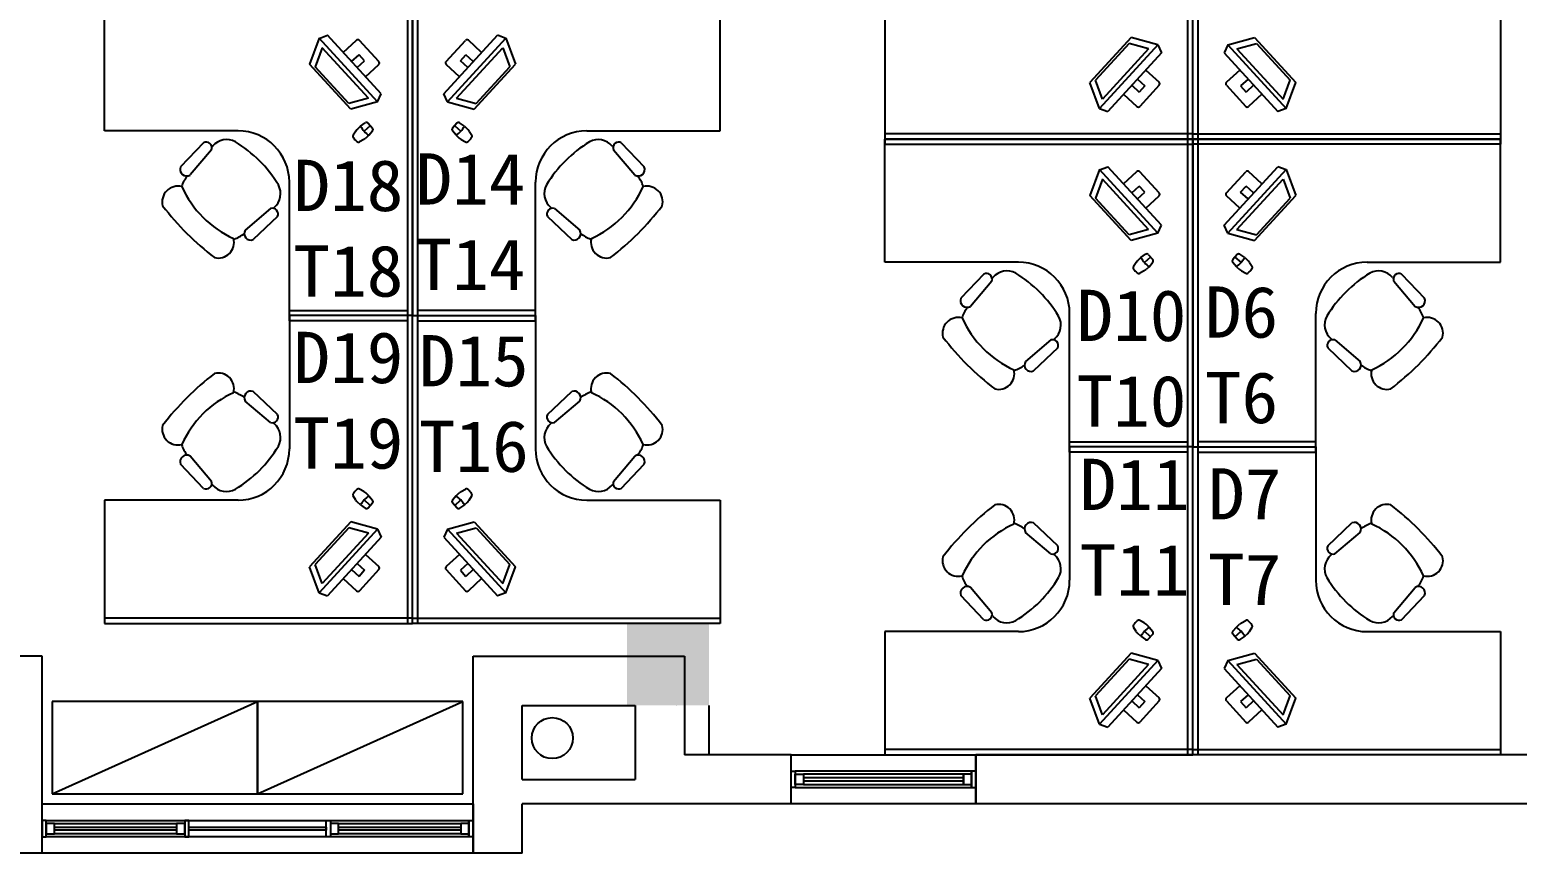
# Model space of a CAD drawing. Header units: millimetres. Extents: x 526420 to 928802, y 401925 to 509768.
# Drawn here: x 639237 to 646486, y 419097 to 423110 of the extents above; entities that cross this region are included whole.
import ezdxf

# ---------------------------------------------------------------- set-up
doc = ezdxf.new("R2010")
doc.units = ezdxf.units.MM
doc.header["$LTSCALE"] = 3000
doc.header["$MEASUREMENT"] = 0
doc.layers.get('0').update_dxf_attribs({"linetype": 'CONTINUOUS'})
for name, color, linetype in [('D-WALL', 7, 'CONTINUOUS'), ('D-WINDOW', 7, 'CONTINUOUS'), ('P-FURNI-I', 7, 'CONTINUOUS'), ('窗台线', 7, 'CONTINUOUS')]:
    doc.layers.add(name, color=color, linetype=linetype)
doc.styles.get("Standard").update_dxf_attribs({"font": 'romans.shx', "width": 0.65, "bigfont": 'hzfs1.shx'})

msp = doc.modelspace()

# ---------------------------------------------------------------- linework, layer by layer
at = {"color": 0, "ltscale": 0.7}
msp.add_circle((641783.4, 419658.1), 100, dxfattribs=at)
msp.add_circle((641783.4, 419658.1), 100, dxfattribs=at)
at = {"layer": 'D-WALL', "color": 0}
for p, q in [((639296.9, 420057.2), (639176.9, 420057.2)), ((639296.9, 419097.2), (639296.9, 420057.2)), ((641396.9, 419097.2), (641396.9, 420057.2)), ((641396.9, 420057.2), (642426.9, 420057.2)), ((642426.9, 420057.2), (642426.9, 419577.2)), ((641636.9, 419457.2), (641636.9, 419817.2)), ((641636.9, 419817.2), (642186.9, 419817.2)), ((642186.9, 419817.2), (642186.9, 419457.2)), ((642386.9, 419817.7), (642387.4, 419817.2)), ((642546.9, 419817.2), (642546.9, 419577.2)), ((642946.9, 419577.2), (642426.9, 419577.2)), ((642946.9, 419337.2), (642946.9, 419577.2)), ((646566.9, 419577.2), (643846.9, 419577.2)), ((643846.9, 419337.2), (643846.9, 419577.2)), ((641636.9, 419457.2), (642186.9, 419457.2)), ((641636.9, 419097.2), (641636.9, 419337.2)), ((642946.9, 419337.2), (641636.9, 419337.2)), ((646806.9, 419337.2), (643846.9, 419337.2)), ((639296.9, 419097.2), (638746.9, 419097.2)), ((641636.9, 419097.2), (641396.9, 419097.2))]:
    msp.add_line(p, q, dxfattribs=at)
msp.add_circle((641783.4, 419658.1), 100, dxfattribs=at)
msp.add_solid([(642146.9, 420217.2), (642546.9, 420217.2), (642146.9, 419817.2), (642546.9, 419817.2)], dxfattribs=at)
at = {"layer": 'D-WINDOW', "color": 0, "ltscale": 0.7}
for p, q in [((642946.9, 419497.2), (642966.9, 419497.2)), ((642946.9, 419417.2), (642946.9, 419497.2)), ((643826.9, 419497.2), (642966.9, 419497.2)), ((642966.9, 419497.2), (642966.9, 419417.2)), ((642966.9, 419497.2), (642966.9, 419417.2)), ((643826.9, 419417.2), (643826.9, 419497.2)), ((643846.9, 419497.2), (643826.9, 419497.2)), ((643826.9, 419497.2), (643826.9, 419417.2)), ((643846.9, 419417.2), (643846.9, 419497.2)), ((642966.9, 419417.2), (642946.9, 419417.2)), ((642966.9, 419482.2), (643006.9, 419482.2)), ((642966.9, 419432.2), (642966.9, 419482.2)), ((643006.9, 419432.2), (642966.9, 419432.2)), ((642966.9, 419417.2), (643826.9, 419417.2)), ((643786.9, 419482.2), (643006.9, 419482.2)), ((643006.9, 419482.2), (643006.9, 419432.2)), ((643006.9, 419482.2), (643006.9, 419432.2)), ((643786.9, 419464.7), (643006.9, 419464.7)), ((643006.9, 419464.7), (643006.9, 419449.7)), ((643006.9, 419449.7), (643786.9, 419449.7)), ((643006.9, 419432.2), (643786.9, 419432.2)), ((643786.9, 419432.2), (643786.9, 419482.2)), ((643826.9, 419482.2), (643786.9, 419482.2)), ((643786.9, 419482.2), (643786.9, 419432.2)), ((643786.9, 419449.7), (643786.9, 419464.7)), ((643786.9, 419432.2), (643826.9, 419432.2)), ((643826.9, 419432.2), (643826.9, 419482.2)), ((643826.9, 419417.2), (643846.9, 419417.2)), ((643846.9, 419337.2), (642946.9, 419337.2)), ((639316.9, 419257.2), (639296.9, 419257.2)), ((639296.9, 419257.2), (639296.9, 419177.2)), ((639316.9, 419257.2), (641376.9, 419257.2)), ((639316.9, 419177.2), (639316.9, 419257.2)), ((639316.9, 419177.2), (639316.9, 419257.2)), ((639356.9, 419242.2), (639316.9, 419242.2)), ((639316.9, 419242.2), (639316.9, 419192.2)), ((639356.9, 419242.2), (639951.9, 419242.2)), ((639356.9, 419192.2), (639356.9, 419242.2)), ((639356.9, 419192.2), (639356.9, 419242.2)), ((639356.9, 419224.7), (639951.9, 419224.7)), ((639356.9, 419209.7), (639356.9, 419224.7)), ((639951.9, 419209.7), (639356.9, 419209.7)), ((639991.9, 419242.2), (639951.9, 419242.2)), ((639951.9, 419242.2), (639951.9, 419192.2)), ((639951.9, 419242.2), (639951.9, 419192.2)), ((639951.9, 419224.7), (639951.9, 419209.7)), ((640011.9, 419257.2), (639991.9, 419257.2)), ((639991.9, 419257.2), (639991.9, 419177.2)), ((639991.9, 419192.2), (639991.9, 419242.2)), ((640011.9, 419177.2), (640011.9, 419257.2)), ((640011.9, 419224.7), (640681.9, 419224.7)), ((640011.9, 419209.7), (640011.9, 419224.7)), ((640681.9, 419209.7), (640011.9, 419209.7)), ((640681.9, 419177.2), (640681.9, 419257.2)), ((640681.9, 419257.2), (640701.9, 419257.2)), ((640681.9, 419224.7), (640681.9, 419209.7)), ((640701.9, 419257.2), (640701.9, 419177.2)), ((640741.9, 419242.2), (640701.9, 419242.2)), ((640701.9, 419242.2), (640701.9, 419192.2)), ((640741.9, 419242.2), (641336.9, 419242.2)), ((640741.9, 419192.2), (640741.9, 419242.2)), ((640741.9, 419192.2), (640741.9, 419242.2)), ((640741.9, 419224.7), (641336.9, 419224.7)), ((640741.9, 419209.7), (640741.9, 419224.7)), ((641336.9, 419209.7), (640741.9, 419209.7)), ((641376.9, 419242.2), (641336.9, 419242.2)), ((641336.9, 419242.2), (641336.9, 419192.2)), ((641336.9, 419242.2), (641336.9, 419192.2)), ((641336.9, 419224.7), (641336.9, 419209.7)), ((641376.9, 419257.2), (641376.9, 419177.2)), ((641376.9, 419177.2), (641376.9, 419257.2)), ((641376.9, 419257.2), (641396.9, 419257.2)), ((641376.9, 419192.2), (641376.9, 419242.2)), ((641396.9, 419257.2), (641396.9, 419177.2)), ((639296.9, 419177.2), (639316.9, 419177.2)), ((639316.9, 419192.2), (639356.9, 419192.2)), ((641376.9, 419177.2), (639316.9, 419177.2)), ((639951.9, 419192.2), (639356.9, 419192.2)), ((639951.9, 419192.2), (639991.9, 419192.2)), ((639991.9, 419177.2), (640011.9, 419177.2)), ((640701.9, 419177.2), (640681.9, 419177.2)), ((640701.9, 419192.2), (640741.9, 419192.2)), ((641336.9, 419192.2), (640741.9, 419192.2)), ((641336.9, 419192.2), (641376.9, 419192.2)), ((641396.9, 419177.2), (641376.9, 419177.2)), ((641396.9, 419097.2), (639296.9, 419097.2))]:
    msp.add_line(p, q, dxfattribs=at)
at = {"layer": 'P-FURNI-I', "color": 0}
for p, q in [((644879.4, 425577.2), (644879.4, 422577.2)), ((644904.4, 422577.2), (644904.4, 425577.2)), ((644904.4, 422577.2), (644904.4, 425577.2)), ((644929.4, 425577.2), (644929.4, 422577.2)), ((644904.4, 422577.2), (644904.4, 424077.2)), ((644904.4, 422577.2), (644904.4, 424077.2)), ((639601.9, 422617.2), (639601.9, 423217.2)), ((641076.9, 423217.2), (641076.9, 420217.2)), ((641101.9, 420217.2), (641101.9, 423217.2)), ((641101.9, 423217.2), (641101.9, 421717.2)), ((641101.9, 420217.2), (641101.9, 423217.2)), ((641101.9, 423217.2), (641101.9, 421717.2)), ((641126.9, 423217.2), (641126.9, 420217.2)), ((642601.9, 422617.2), (642601.9, 423217.2)), ((643404.4, 423177.2), (643404.4, 422577.2)), ((646404.4, 423177.2), (646404.4, 422577.2)), ((640647.2, 423068.2), (640600.2, 422941.8)), ((640931.3, 422758.3), (640647.1, 423068.1)), ((640647.4, 423067.8), (640688, 423082.7)), ((640949.7, 422797.5), (640688, 423082.7)), ((641254.1, 422797.5), (641515.7, 423082.7)), ((641272.4, 422758.3), (641556.6, 423068.1)), ((641556.3, 423067.8), (641515.7, 423082.7)), ((641556.6, 423068.2), (641603.6, 422941.8)), ((644603.9, 423071.9), (644402.7, 422852.6)), ((644594.1, 423043.5), (644430.2, 422864.8)), ((644689.4, 423017.2), (644594.1, 423043.5)), ((644733.8, 423036), (644603.9, 423071.9)), ((645074.9, 423036), (645204.8, 423071.9)), ((645119.3, 423017.2), (645214.6, 423043.5)), ((645204.8, 423071.9), (645406.1, 422852.6)), ((645214.6, 423043.5), (645378.6, 422864.8)), ((640662.1, 423022.2), (640627.7, 422929.6)), ((640886.9, 422777.2), (640662.1, 423022.2)), ((641316.8, 422777.2), (641541.7, 423022.2)), ((641541.7, 423022.2), (641576.1, 422929.6)), ((644733.8, 423036), (644449.6, 422726.3)), ((644689.4, 423017.2), (644464.6, 422772.1)), ((644752.2, 422996.8), (644490.5, 422711.7)), ((644733.8, 423036), (644752.2, 422996.8)), ((645074.9, 423036), (645056.6, 422996.8)), ((645056.6, 422996.8), (645318.2, 422711.7)), ((645074.9, 423036), (645359.1, 422726.3)), ((645119.3, 423017.2), (645344.2, 422772.1)), ((640801.4, 422722.4), (640600.2, 422941.8)), ((640791.6, 422750.9), (640627.7, 422929.6)), ((641402.3, 422722.4), (641603.6, 422941.8)), ((641412.1, 422750.9), (641576.1, 422929.6)), ((644449.7, 422726.2), (644402.7, 422852.6)), ((644464.6, 422772.1), (644430.2, 422864.8)), ((645344.2, 422772.1), (645378.6, 422864.8)), ((645359.1, 422726.2), (645406.1, 422852.6)), ((640886.9, 422777.2), (640791.6, 422750.9)), ((640931.3, 422758.3), (640801.4, 422722.4)), ((640931.3, 422758.3), (640949.7, 422797.5)), ((641272.4, 422758.3), (641254.1, 422797.5)), ((641272.4, 422758.3), (641402.3, 422722.4)), ((641316.8, 422777.2), (641412.1, 422750.9)), ((644449.9, 422726.5), (644490.5, 422711.7)), ((645358.8, 422726.5), (645318.2, 422711.7)), ((640251.9, 422617.2), (639601.9, 422617.2)), ((641951.9, 422617.2), (642601.9, 422617.2)), ((643404.4, 422602.2), (643404.4, 422577.2)), ((644904.4, 422602.2), (643404.4, 422602.2)), ((644904.4, 422577.2), (644904.4, 422602.2)), ((644904.4, 422577.2), (644904.4, 422602.2)), ((644904.4, 422602.2), (646404.4, 422602.2)), ((646404.4, 422602.2), (646404.4, 422577.2)), ((640084.2, 422559.4), (639972.2, 422441.2)), ((640128.3, 422543), (640124.1, 422538.2)), ((642075.5, 422543), (642079.6, 422538.2)), ((642119.6, 422559.4), (642231.5, 422441.2)), ((643404.4, 422577.2), (644904.4, 422577.2)), ((643404.4, 422577.2), (644904.4, 422577.2)), ((643404.4, 422577.2), (643404.4, 422552.2)), ((644904.4, 422577.2), (643404.4, 422577.2)), ((643404.4, 421977.2), (643404.4, 422577.2)), ((643404.4, 422577.2), (644904.4, 422577.2)), ((643404.4, 422552.2), (644904.4, 422552.2)), ((644879.4, 422577.2), (644904.4, 422577.2)), ((644904.4, 422577.2), (644879.4, 422577.2)), ((644879.4, 422577.2), (644879.4, 419577.2)), ((644904.4, 422577.2), (644904.4, 422577.2)), ((644904.4, 422552.2), (644904.4, 422577.2)), ((644904.4, 419577.2), (644904.4, 422577.2)), ((644904.4, 422577.2), (644904.4, 421077.2)), ((644904.4, 422577.2), (644904.4, 422577.2)), ((646404.4, 422577.2), (644904.4, 422577.2)), ((644929.4, 422577.2), (644904.4, 422577.2)), ((646404.4, 422577.2), (644904.4, 422577.2)), ((644904.4, 422577.2), (644904.4, 422577.2)), ((644904.4, 422552.2), (644904.4, 422577.2)), ((644904.4, 422577.2), (646404.4, 422577.2)), ((644904.4, 419577.2), (644904.4, 422577.2)), ((644904.4, 422577.2), (644929.4, 422577.2)), ((644904.4, 422577.2), (644904.4, 421077.2)), ((646404.4, 422577.2), (644904.4, 422577.2)), ((644904.4, 422577.2), (644904.4, 422577.2)), ((646404.4, 422552.2), (644904.4, 422552.2)), ((644929.4, 422577.2), (644929.4, 419577.2)), ((646404.4, 422577.2), (646404.4, 422552.2)), ((646404.4, 421977.2), (646404.4, 422577.2)), ((640122.9, 422525.3), (640018.3, 422402.1)), ((642080.9, 422525.3), (642185.5, 422402.1)), ((644449.7, 422428.2), (644402.7, 422301.8)), ((644733.8, 422118.3), (644449.6, 422428.1)), ((644449.9, 422427.8), (644490.5, 422442.7)), ((644752.2, 422157.5), (644490.5, 422442.7)), ((645056.6, 422157.5), (645318.2, 422442.7)), ((645074.9, 422118.3), (645359.1, 422428.1)), ((645358.8, 422427.8), (645318.2, 422442.7)), ((645359.1, 422428.2), (645406.1, 422301.8)), ((640501.9, 421717.2), (640501.9, 422367.2)), ((641701.9, 421717.2), (641701.9, 422367.2)), ((644464.6, 422382.2), (644430.2, 422289.6)), ((644689.4, 422137.2), (644464.6, 422382.2)), ((645119.3, 422137.2), (645344.2, 422382.2)), ((645344.2, 422382.2), (645378.6, 422289.6)), ((640427.7, 422243.6), (640422.9, 422239.4)), ((640427.7, 422243.6), (640423, 422239.4)), ((641776, 422243.6), (641780.8, 422239.4)), ((641776, 422243.6), (641780.9, 422239.4)), ((644603.9, 422082.4), (644402.7, 422301.8)), ((644594.1, 422110.9), (644430.2, 422289.6)), ((645204.8, 422082.4), (645406.1, 422301.8)), ((645214.6, 422110.9), (645378.6, 422289.6)), ((640410, 422238.2), (640286.8, 422133.6)), ((640444.1, 422199.5), (640325.9, 422087.6)), ((641759.7, 422199.5), (641877.8, 422087.6)), ((641793.7, 422238.2), (641916.9, 422133.6)), ((644689.4, 422137.2), (644594.1, 422110.9)), ((644733.8, 422118.3), (644603.9, 422082.4)), ((644733.8, 422118.3), (644752.2, 422157.5)), ((645074.9, 422118.3), (645056.6, 422157.5)), ((645074.9, 422118.3), (645204.8, 422082.4)), ((645119.3, 422137.2), (645214.6, 422110.9)), ((644054.4, 421977.2), (643404.4, 421977.2)), ((645754.4, 421977.2), (646404.4, 421977.2)), ((643886.7, 421919.4), (643774.7, 421801.2)), ((643925.4, 421885.3), (643820.8, 421762.1)), ((643930.8, 421903), (643926.6, 421898.2)), ((645878, 421903), (645882.1, 421898.2)), ((645883.4, 421885.3), (645988, 421762.1)), ((645922.1, 421919.4), (646034, 421801.2)), ((640501.9, 421692.2), (640501.9, 421742.2)), ((640501.9, 421742.2), (641076.9, 421742.2)), ((641076.9, 421742.2), (641076.9, 421692.2)), ((641701.9, 421742.2), (641126.9, 421742.2)), ((641126.9, 421742.2), (641126.9, 421692.2)), ((641701.9, 421692.2), (641701.9, 421742.2)), ((641101.9, 421717.2), (640501.9, 421717.2)), ((641101.9, 421717.2), (640501.9, 421717.2)), ((640501.9, 421717.2), (640501.9, 421067.2)), ((641076.9, 421692.2), (640501.9, 421692.2)), ((641101.9, 420217.2), (641101.9, 421717.2)), ((641101.9, 421717.2), (641701.9, 421717.2)), ((641101.9, 420217.2), (641101.9, 421717.2)), ((641101.9, 421717.2), (641701.9, 421717.2)), ((641126.9, 421692.2), (641701.9, 421692.2)), ((641701.9, 421717.2), (641701.9, 421067.2)), ((644304.4, 421077.2), (644304.4, 421727.2)), ((645504.4, 421077.2), (645504.4, 421727.2)), ((644212.5, 421598.2), (644089.3, 421493.6)), ((644230.2, 421603.6), (644225.4, 421599.4)), ((644230.2, 421603.6), (644225.5, 421599.4)), ((645578.5, 421603.6), (645583.3, 421599.4)), ((645578.5, 421603.6), (645583.4, 421599.4)), ((645596.2, 421598.2), (645719.4, 421493.6)), ((644246.6, 421559.5), (644128.4, 421447.6)), ((645562.2, 421559.5), (645680.3, 421447.6)), ((640410, 421196.2), (640286.8, 421300.8)), ((640444.1, 421234.9), (640325.9, 421346.8)), ((641759.7, 421234.9), (641877.8, 421346.8)), ((641793.7, 421196.2), (641916.9, 421300.8)), ((640427.7, 421190.8), (640422.9, 421194.9)), ((640427.7, 421190.8), (640423, 421195)), ((641776, 421190.8), (641780.8, 421195)), ((641776, 421190.8), (641780.9, 421194.9)), ((644304.4, 421052.2), (644304.4, 421102.2)), ((644304.4, 421102.2), (644879.4, 421102.2)), ((644879.4, 421102.2), (644879.4, 421052.2)), ((645504.4, 421102.2), (644929.4, 421102.2)), ((644929.4, 421102.2), (644929.4, 421052.2)), ((645504.4, 421052.2), (645504.4, 421102.2)), ((640122.9, 420909), (640018.3, 421032.2)), ((642080.9, 420909), (642185.5, 421032.2)), ((644904.4, 421077.2), (644304.4, 421077.2)), ((644904.4, 421077.2), (644304.4, 421077.2)), ((644304.4, 421077.2), (644304.4, 420427.2)), ((644879.4, 421052.2), (644304.4, 421052.2)), ((644904.4, 419577.2), (644904.4, 421077.2)), ((644904.4, 421077.2), (645504.4, 421077.2)), ((644904.4, 419577.2), (644904.4, 421077.2)), ((644904.4, 421077.2), (645504.4, 421077.2)), ((644929.4, 421052.2), (645504.4, 421052.2)), ((645504.4, 421077.2), (645504.4, 420427.2)), ((640084.2, 420875), (639972.2, 420993.1)), ((642119.6, 420875), (642231.5, 420993.1)), ((640128.3, 420891.3), (640124.1, 420896.2)), ((642075.5, 420891.3), (642079.6, 420896.2)), ((640251.9, 420817.2), (639601.9, 420817.2)), ((639601.9, 420817.2), (639601.9, 420217.2)), ((641951.9, 420817.2), (642601.9, 420817.2)), ((642601.9, 420817.2), (642601.9, 420217.2)), ((640801.4, 420711.9), (640600.2, 420492.6)), ((640791.6, 420683.5), (640627.7, 420504.8)), ((640931.3, 420676), (640647.1, 420366.3)), ((640886.9, 420657.2), (640662.1, 420412.1)), ((640886.9, 420657.2), (640791.6, 420683.5)), ((640931.3, 420676), (640801.4, 420711.9)), ((640931.3, 420676), (640949.7, 420636.8)), ((641272.4, 420676), (641254.1, 420636.8)), ((641272.4, 420676), (641402.3, 420711.9)), ((641272.4, 420676), (641556.6, 420366.3)), ((641316.8, 420657.2), (641412.1, 420683.5)), ((641316.8, 420657.2), (641541.7, 420412.1)), ((641402.3, 420711.9), (641603.6, 420492.6)), ((641412.1, 420683.5), (641576.1, 420504.8)), ((644212.5, 420556.2), (644089.3, 420660.8)), ((644246.6, 420594.9), (644128.4, 420706.8)), ((645562.2, 420594.9), (645680.3, 420706.8)), ((645596.2, 420556.2), (645719.4, 420660.8)), ((640949.7, 420636.8), (640688, 420351.7)), ((641254.1, 420636.8), (641515.7, 420351.7)), ((640662.1, 420412.1), (640627.7, 420504.8)), ((641541.7, 420412.1), (641576.1, 420504.8)), ((644230.2, 420550.8), (644225.4, 420554.9)), ((644230.2, 420550.8), (644225.5, 420555)), ((645578.5, 420550.8), (645583.3, 420555)), ((645578.5, 420550.8), (645583.4, 420554.9)), ((640647.2, 420366.2), (640600.2, 420492.6)), ((641556.6, 420366.2), (641603.6, 420492.6)), ((640647.4, 420366.5), (640688, 420351.7)), ((641556.3, 420366.5), (641515.7, 420351.7)), ((643925.4, 420269), (643820.8, 420392.2)), ((645883.4, 420269), (645988, 420392.2)), ((643886.7, 420235), (643774.7, 420353.1)), ((645922.1, 420235), (646034, 420353.1)), ((639601.9, 420242.2), (639601.9, 420217.2)), ((641101.9, 420242.2), (639601.9, 420242.2)), ((639601.9, 420217.2), (641101.9, 420217.2)), ((639601.9, 420217.2), (641101.9, 420217.2)), ((641076.9, 420217.2), (641101.9, 420217.2)), ((641101.9, 420217.2), (641101.9, 420242.2)), ((641101.9, 420217.2), (641101.9, 420242.2)), ((641101.9, 420242.2), (642601.9, 420242.2)), ((641101.9, 420217.2), (641101.9, 420217.2)), ((642601.9, 420217.2), (641101.9, 420217.2)), ((641126.9, 420217.2), (641101.9, 420217.2)), ((642601.9, 420217.2), (641101.9, 420217.2)), ((641101.9, 420217.2), (641101.9, 420217.2)), ((642601.9, 420242.2), (642601.9, 420217.2)), ((643930.8, 420251.3), (643926.6, 420256.2)), ((645878, 420251.3), (645882.1, 420256.2)), ((644054.4, 420177.2), (643404.4, 420177.2)), ((643404.4, 420177.2), (643404.4, 419577.2)), ((645754.4, 420177.2), (646404.4, 420177.2)), ((646404.4, 420177.2), (646404.4, 419577.2)), ((644603.9, 420071.9), (644402.7, 419852.6)), ((644733.8, 420036), (644603.9, 420071.9)), ((645074.9, 420036), (645204.8, 420071.9)), ((645204.8, 420071.9), (645406.1, 419852.6)), ((644594.1, 420043.5), (644430.2, 419864.8)), ((644733.8, 420036), (644449.6, 419726.3)), ((644689.4, 420017.2), (644464.6, 419772.1)), ((644752.2, 419996.8), (644490.5, 419711.7)), ((644689.4, 420017.2), (644594.1, 420043.5)), ((644733.8, 420036), (644752.2, 419996.8)), ((645074.9, 420036), (645056.6, 419996.8)), ((645056.6, 419996.8), (645318.2, 419711.7)), ((645074.9, 420036), (645359.1, 419726.3)), ((645119.3, 420017.2), (645214.6, 420043.5)), ((645119.3, 420017.2), (645344.2, 419772.1)), ((645214.6, 420043.5), (645378.6, 419864.8)), ((644449.7, 419726.2), (644402.7, 419852.6)), ((644464.6, 419772.1), (644430.2, 419864.8)), ((645344.2, 419772.1), (645378.6, 419864.8)), ((645359.1, 419726.2), (645406.1, 419852.6)), ((644449.9, 419726.5), (644490.5, 419711.7)), ((645358.8, 419726.5), (645318.2, 419711.7)), ((643404.4, 419602.2), (643404.4, 419577.2)), ((644904.4, 419602.2), (643404.4, 419602.2)), ((643404.4, 419577.2), (644904.4, 419577.2)), ((643404.4, 419577.2), (644904.4, 419577.2)), ((644879.4, 419577.2), (644904.4, 419577.2)), ((644904.4, 419577.2), (644904.4, 419602.2)), ((644904.4, 419577.2), (644904.4, 419602.2)), ((644904.4, 419602.2), (646404.4, 419602.2)), ((644904.4, 419577.2), (644904.4, 419577.2)), ((646404.4, 419577.2), (644904.4, 419577.2)), ((644929.4, 419577.2), (644904.4, 419577.2)), ((646404.4, 419577.2), (644904.4, 419577.2)), ((644904.4, 419577.2), (644904.4, 419577.2)), ((646404.4, 419602.2), (646404.4, 419577.2))]:
    msp.add_line(p, q, dxfattribs=at)
at = {"layer": 'P-FURNI-I', "color": 0, "linetype": 'ByBlock'}
for p, q in [((640764.8, 422999.1), (640829.5, 423058.5)), ((640938.3, 422954.7), (640843.6, 423057.9)), ((641265.5, 422954.7), (641360.1, 423057.9)), ((641439, 422999.1), (641374.2, 423058.5)), ((640805.3, 422954.9), (640841.4, 422987.9)), ((640868.4, 422958.5), (640841.4, 422987.9)), ((641335.3, 422958.5), (641362.4, 422987.9)), ((641398.4, 422954.9), (641362.4, 422987.9)), ((640832.4, 422925.4), (640868.4, 422958.5)), ((640872.9, 422881.2), (640937.7, 422940.6)), ((641330.8, 422881.2), (641266.1, 422940.6)), ((641371.4, 422925.4), (641335.3, 422958.5)), ((644675.4, 422913.2), (644740.2, 422853.8)), ((645133.3, 422913.2), (645068.6, 422853.8)), ((644607.8, 422839.5), (644643.9, 422806.4)), ((644634.9, 422869), (644670.9, 422835.9)), ((644670.9, 422835.9), (644643.9, 422806.4)), ((644740.8, 422839.7), (644646.1, 422736.5)), ((645068, 422839.7), (645162.6, 422736.5)), ((645173.9, 422869), (645137.8, 422835.9)), ((645137.8, 422835.9), (645164.9, 422806.4)), ((645200.9, 422839.5), (645164.9, 422806.4)), ((644567.3, 422795.3), (644632, 422735.9)), ((645241.5, 422795.3), (645176.7, 422735.9)), ((640825.9, 422616.4), (640812.8, 422596.3)), ((640848.9, 422639.6), (640834, 422625.9)), ((640848.9, 422639.6), (640872.2, 422655.6)), ((640896.2, 422642.2), (640866.7, 422615.2)), ((640885.3, 422654.1), (640907.1, 422630.4)), ((640889.5, 422595.4), (640907.4, 422617.3)), ((641314.3, 422595.4), (641296.3, 422617.3)), ((641318.5, 422654.1), (641296.7, 422630.4)), ((641307.6, 422642.2), (641337.1, 422615.2)), ((641354.8, 422639.6), (641331.5, 422655.6)), ((641354.8, 422639.6), (641369.8, 422625.9)), ((641377.8, 422616.4), (641390.9, 422596.3)), ((640864.4, 422574.5), (640843.2, 422563.2)), ((640889.5, 422595.4), (640874.5, 422581.7)), ((641314.3, 422595.4), (641329.2, 422581.7)), ((641339.4, 422574.5), (641360.5, 422563.2)), ((644567.3, 422359.1), (644632, 422418.5)), ((644740.8, 422314.7), (644646.1, 422417.9)), ((645068, 422314.7), (645162.6, 422417.9)), ((645241.5, 422359.1), (645176.7, 422418.5)), ((644607.8, 422314.9), (644643.9, 422347.9)), ((644634.9, 422285.4), (644670.9, 422318.5)), ((644670.9, 422318.5), (644643.9, 422347.9)), ((645137.8, 422318.5), (645164.9, 422347.9)), ((645173.9, 422285.4), (645137.8, 422318.5)), ((645200.9, 422314.9), (645164.9, 422347.9)), ((644675.4, 422241.2), (644740.2, 422300.6)), ((645133.3, 422241.2), (645068.6, 422300.6)), ((644628.4, 421976.4), (644615.3, 421956.3)), ((644651.4, 421999.6), (644636.5, 421985.9)), ((644651.4, 421999.6), (644674.7, 422015.6)), ((644698.7, 422002.2), (644669.2, 421975.2)), ((644692, 421955.4), (644677, 421941.7)), ((644687.8, 422014.1), (644709.6, 421990.4)), ((644692, 421955.4), (644709.9, 421977.3)), ((645116.8, 421955.4), (645098.8, 421977.3)), ((645121, 422014.1), (645099.2, 421990.4)), ((645110.1, 422002.2), (645139.6, 421975.2)), ((645116.8, 421955.4), (645131.7, 421941.7)), ((645157.3, 421999.6), (645134, 422015.6)), ((645157.3, 421999.6), (645172.3, 421985.9)), ((645180.3, 421976.4), (645193.4, 421956.3)), ((644666.9, 421934.5), (644645.7, 421923.2)), ((645141.9, 421934.5), (645163, 421923.2)), ((640864.4, 420859.9), (640843.2, 420871.2)), ((641339.4, 420859.9), (641360.5, 420871.2)), ((640825.9, 420818), (640812.8, 420838)), ((640848.9, 420794.7), (640834, 420808.4)), ((640848.9, 420794.7), (640872.2, 420778.7)), ((640896.2, 420792.1), (640866.7, 420819.2)), ((640889.5, 420838.9), (640874.5, 420852.7)), ((640885.3, 420780.2), (640907.1, 420804)), ((640889.5, 420838.9), (640907.4, 420817.1)), ((641314.3, 420838.9), (641296.3, 420817.1)), ((641318.5, 420780.2), (641296.7, 420804)), ((641307.6, 420792.1), (641337.1, 420819.2)), ((641314.3, 420838.9), (641329.2, 420852.7)), ((641354.8, 420794.7), (641331.5, 420778.7)), ((641354.8, 420794.7), (641369.8, 420808.4)), ((641377.8, 420818), (641390.9, 420838)), ((640832.4, 420509), (640868.4, 420475.9)), ((640872.9, 420553.2), (640937.7, 420493.8)), ((641330.8, 420553.2), (641266.1, 420493.8)), ((641371.4, 420509), (641335.3, 420475.9)), ((640764.8, 420435.3), (640829.5, 420375.9)), ((640805.3, 420479.5), (640841.4, 420446.4)), ((640868.4, 420475.9), (640841.4, 420446.4)), ((640938.3, 420479.7), (640843.6, 420376.5)), ((641265.5, 420479.7), (641360.1, 420376.5)), ((641335.3, 420475.9), (641362.4, 420446.4)), ((641398.4, 420479.5), (641362.4, 420446.4)), ((641439, 420435.3), (641374.2, 420375.9)), ((644666.9, 420219.9), (644645.7, 420231.2)), ((644692, 420198.9), (644677, 420212.7)), ((645116.8, 420198.9), (645131.7, 420212.7)), ((645141.9, 420219.9), (645163, 420231.2)), ((644628.4, 420178), (644615.3, 420198)), ((644651.4, 420154.7), (644636.5, 420168.4)), ((644651.4, 420154.7), (644674.7, 420138.7)), ((644698.7, 420152.1), (644669.2, 420179.2)), ((644687.8, 420140.2), (644709.6, 420164)), ((644692, 420198.9), (644709.9, 420177.1)), ((645116.8, 420198.9), (645098.8, 420177.1)), ((645121, 420140.2), (645099.2, 420164)), ((645110.1, 420152.1), (645139.6, 420179.2)), ((645157.3, 420154.7), (645134, 420138.7)), ((645157.3, 420154.7), (645172.3, 420168.4)), ((645180.3, 420178), (645193.4, 420198)), ((644634.9, 419869), (644670.9, 419835.9)), ((644675.4, 419913.2), (644740.2, 419853.8)), ((645133.3, 419913.2), (645068.6, 419853.8)), ((645173.9, 419869), (645137.8, 419835.9)), ((644567.3, 419795.3), (644632, 419735.9)), ((644607.8, 419839.5), (644643.9, 419806.4)), ((644670.9, 419835.9), (644643.9, 419806.4)), ((644740.8, 419839.7), (644646.1, 419736.5)), ((645068, 419839.7), (645162.6, 419736.5)), ((645137.8, 419835.9), (645164.9, 419806.4)), ((645200.9, 419839.5), (645164.9, 419806.4)), ((645241.5, 419795.3), (645176.7, 419735.9))]:
    msp.add_line(p, q, dxfattribs=at)
at = {"layer": 'P-FURNI-I', "color": 0, "ltscale": 100}
for p, q in [((639346.9, 419387.2), (640346.9, 419837.2)), ((639346.9, 419387.2), (640346.9, 419837.2)), ((640346.9, 419837.2), (639346.9, 419837.2)), ((639346.9, 419837.2), (639346.9, 419387.2)), ((640346.9, 419837.2), (639346.9, 419837.2)), ((639346.9, 419837.2), (639346.9, 419387.2)), ((640346.9, 419387.2), (641346.9, 419837.2)), ((640346.9, 419387.2), (641346.9, 419837.2)), ((640346.9, 419387.2), (640346.9, 419837.2)), ((641346.9, 419837.2), (640346.9, 419837.2)), ((640346.9, 419837.2), (640346.9, 419387.2)), ((640346.9, 419387.2), (640346.9, 419837.2)), ((641346.9, 419837.2), (640346.9, 419837.2)), ((640346.9, 419837.2), (640346.9, 419387.2)), ((641346.9, 419387.2), (641346.9, 419837.2)), ((641346.9, 419387.2), (641346.9, 419837.2)), ((639346.9, 419387.2), (640346.9, 419387.2)), ((639346.9, 419387.2), (640346.9, 419387.2)), ((640346.9, 419387.2), (641346.9, 419387.2)), ((640346.9, 419387.2), (641346.9, 419387.2))]:
    msp.add_line(p, q, dxfattribs=at)
at = {"layer": 'P-FURNI-I', "color": 0, "linetype": 'ByBlock'}
for centre, radius, start, end in [((640836.3, 423051.1), 10, 42.52965, 132.52965), ((641367.5, 423051.1), 10, 47.47035, 137.47035), ((640930.9, 422947.9), 10, 312.52965, 42.52965), ((641272.8, 422947.9), 10, 137.47035, 227.47035), ((644733.4, 422846.4), 10, 317.47035, 47.47035), ((645075.3, 422846.4), 10, 132.52965, 222.52965), ((644638.8, 422743.3), 10, 227.47035, 317.47035), ((645170, 422743.3), 10, 222.52965, 312.52965), ((640867.8, 422589.1), 50, 132.52965, 146.87305), ((640964.8, 422705.2), 133.1, 209.50646, 235.55283), ((640877.9, 422647.4), 10, 42.52965, 124.42662), ((640899.7, 422623.6), 10, 320.63267, 42.52965), ((641304.1, 422623.6), 10, 137.47035, 219.36733), ((641239, 422705.2), 133.1, 304.44717, 330.49354), ((641325.8, 422647.4), 10, 55.57338, 137.47035), ((641336, 422589.1), 50, 33.12695, 47.47035), ((640821.2, 422590.8), 10, 146.87305, 222.52965), ((640886.6, 422633.5), 88, 214.1588, 230.90049), ((640838.5, 422572), 10, 222.52965, 298.18624), ((640840.7, 422618.5), 50, 298.18624, 312.52965), ((641363, 422618.5), 50, 227.47035, 241.81376), ((641365.2, 422572), 10, 241.81376, 317.47035), ((641317.1, 422633.5), 88, 309.09951, 325.8412), ((641382.6, 422590.8), 10, 317.47035, 33.12695), ((644638.8, 422411.1), 10, 42.52965, 132.52965), ((645170, 422411.1), 10, 47.47035, 137.47035), ((644733.4, 422307.9), 10, 312.52965, 42.52965), ((645075.3, 422307.9), 10, 137.47035, 227.47035), ((644623.7, 421950.8), 10, 146.87305, 222.52965), ((644670.3, 421949.1), 50, 132.52965, 146.87305), ((644767.3, 422065.2), 133.1, 209.50646, 235.55283), ((644680.4, 422007.4), 10, 42.52965, 124.42662), ((644702.2, 421983.6), 10, 320.63267, 42.52965), ((645106.6, 421983.6), 10, 137.47035, 219.36733), ((645041.5, 422065.2), 133.1, 304.44717, 330.49354), ((645128.3, 422007.4), 10, 55.57338, 137.47035), ((645138.5, 421949.1), 50, 33.12695, 47.47035), ((645185.1, 421950.8), 10, 317.47035, 33.12695), ((644689.1, 421993.5), 88, 214.1588, 230.90049), ((644641, 421932), 10, 222.52965, 298.18624), ((644643.2, 421978.5), 50, 298.18624, 312.52965), ((645165.5, 421978.5), 50, 227.47035, 241.81376), ((645167.7, 421932), 10, 241.81376, 317.47035), ((645119.6, 421993.5), 88, 309.09951, 325.8412), ((640886.6, 420800.8), 88, 129.09951, 145.8412), ((640838.5, 420862.4), 10, 61.81376, 137.47035), ((641365.2, 420862.4), 10, 42.52965, 118.18624), ((641317.1, 420800.8), 88, 34.1588, 50.90049), ((640821.2, 420843.5), 10, 137.47035, 213.12695), ((640867.8, 420845.3), 50, 213.12695, 227.47035), ((640964.8, 420729.2), 133.1, 124.44717, 150.49354), ((640840.7, 420815.8), 50, 47.47035, 61.81376), ((640899.7, 420810.7), 10, 317.47035, 39.36733), ((641304.1, 420810.7), 10, 140.63267, 222.52965), ((641239, 420729.2), 133.1, 29.50646, 55.55283), ((641363, 420815.8), 50, 118.18624, 132.52965), ((641336, 420845.3), 50, 312.52965, 326.87305), ((641382.6, 420843.5), 10, 326.87305, 42.52965), ((640877.9, 420787), 10, 235.57338, 317.47035), ((641325.8, 420787), 10, 222.52965, 304.42662), ((640930.9, 420486.4), 10, 317.47035, 47.47035), ((641272.8, 420486.4), 10, 132.52965, 222.52965), ((640836.3, 420383.3), 10, 227.47035, 317.47035), ((641367.5, 420383.3), 10, 222.52965, 312.52965), ((644623.7, 420203.5), 10, 137.47035, 213.12695), ((644689.1, 420160.8), 88, 129.09951, 145.8412), ((644641, 420222.4), 10, 61.81376, 137.47035), ((644643.2, 420175.8), 50, 47.47035, 61.81376), ((645165.5, 420175.8), 50, 118.18624, 132.52965), ((645167.7, 420222.4), 10, 42.52965, 118.18624), ((645119.6, 420160.8), 88, 34.1588, 50.90049), ((645185.1, 420203.5), 10, 326.87305, 42.52965), ((644670.3, 420205.3), 50, 213.12695, 227.47035), ((644767.3, 420089.2), 133.1, 124.44717, 150.49354), ((644680.4, 420147), 10, 235.57338, 317.47035), ((644702.2, 420170.7), 10, 317.47035, 39.36733), ((645106.6, 420170.7), 10, 140.63267, 222.52965), ((645041.5, 420089.2), 133.1, 29.50646, 55.55283), ((645128.3, 420147), 10, 222.52965, 304.42662), ((645138.5, 420205.3), 50, 312.52965, 326.87305), ((644733.4, 419846.4), 10, 317.47035, 47.47035), ((645075.3, 419846.4), 10, 132.52965, 222.52965), ((644638.8, 419743.3), 10, 227.47035, 317.47035), ((645170, 419743.3), 10, 222.52965, 312.52965)]:
    msp.add_arc(centre, radius, start, end, dxfattribs=at)
at = {"layer": 'P-FURNI-I', "color": 0}
for centre, radius, start, end in [((640251.9, 422367.2), 250, 0.00002, 89.99998), ((641951.9, 422367.2), 250, 90.00002, 179.99998), ((640096.5, 422534.4), 27.9, 341.04311, 116.28384), ((640196.1, 422486.1), 88.6, 61.10866, 140), ((639914.9, 422030.2), 624.1, 31.27501, 58.72499), ((642288.8, 422030.2), 624.1, 121.27501, 148.72499), ((642007.6, 422486.1), 88.6, 40, 118.89134), ((642107.2, 422534.4), 27.9, 63.71616, 198.95689), ((640001.4, 422428.9), 31.7, 157.15642, 302.13371), ((640144.3, 422289.1), 177.1, 142.33471, 161.21221), ((642202.3, 422428.9), 31.7, 237.86629, 22.84358), ((642059.5, 422289.1), 177.1, 18.78779, 37.66529), ((639958.5, 422271.4), 76.4, 75.39269, 194.60731), ((640436.2, 422551.5), 502.6, 204.20895, 245.79105), ((640370.8, 422311.4), 88.6, 310, 28.89134), ((641833, 422311.4), 88.6, 151.10866, 230), ((641767.6, 422551.5), 502.6, 294.20895, 335.79105), ((642245.3, 422271.4), 76.4, 345.39269, 104.60731), ((640980.8, 423096.1), 1383.5, 217.59073, 232.40927), ((641223, 423096.1), 1383.5, 307.59073, 322.40927), ((640419.1, 422211.8), 27.9, 333.71616, 108.95689), ((641784.7, 422211.8), 27.9, 71.04311, 206.28384), ((640175.6, 422257.8), 177.1, 288.61801, 306.90476), ((640313.6, 422116.7), 31.7, 147.86629, 292.84358), ((641890.1, 422116.7), 31.7, 247.15642, 32.13371), ((642028.1, 422257.8), 177.1, 233.09524, 251.38199), ((640156.1, 422073.8), 76.4, 255.39269, 14.60731), ((642047.7, 422073.8), 76.4, 165.39269, 284.60731), ((644054.4, 421727.2), 250, 0.00002, 89.99998), ((645754.4, 421727.2), 250, 90.00002, 179.99998), ((643899, 421894.4), 27.9, 341.04311, 116.28384), ((643998.6, 421846.1), 88.6, 61.10866, 140), ((643717.4, 421390.2), 624.1, 31.27501, 58.72499), ((646091.3, 421390.2), 624.1, 121.27501, 148.72499), ((645810.1, 421846.1), 88.6, 40, 118.89134), ((645909.7, 421894.4), 27.9, 63.71616, 198.95689), ((643803.9, 421788.9), 31.7, 157.15642, 302.13371), ((643946.8, 421649.1), 177.1, 142.33471, 161.21221), ((646004.8, 421788.9), 31.7, 237.86629, 22.84358), ((645862, 421649.1), 177.1, 18.78779, 37.66529), ((643761, 421631.4), 76.4, 75.39269, 194.60731), ((644238.7, 421911.5), 502.6, 204.20895, 245.79105), ((644173.3, 421671.4), 88.6, 310, 28.89134), ((645635.5, 421671.4), 88.6, 151.10866, 230), ((645570.1, 421911.5), 502.6, 294.20895, 335.79105), ((646047.8, 421631.4), 76.4, 345.39269, 104.60731), ((644783.3, 422456.1), 1383.5, 217.59073, 232.40927), ((644221.6, 421571.8), 27.9, 333.71616, 108.95689), ((645587.2, 421571.8), 27.9, 71.04311, 206.28384), ((645025.5, 422456.1), 1383.5, 307.59073, 322.40927), ((643958.6, 421433.8), 76.4, 255.39269, 14.60731), ((643978.1, 421617.8), 177.1, 288.61801, 306.90476), ((644116.1, 421476.7), 31.7, 147.86629, 292.84358), ((645692.6, 421476.7), 31.7, 247.15642, 32.13371), ((645830.6, 421617.8), 177.1, 233.09524, 251.38199), ((645850.2, 421433.8), 76.4, 165.39269, 284.60731), ((640980.8, 420338.3), 1383.5, 127.59073, 142.40927), ((640156.1, 421360.6), 76.4, 345.39269, 104.60731), ((642047.7, 421360.6), 76.4, 75.39269, 194.60731), ((641223, 420338.3), 1383.5, 37.59073, 52.40927), ((640436.2, 420882.9), 502.6, 114.20895, 155.79105), ((640175.6, 421176.5), 177.1, 53.09524, 71.38199), ((640313.6, 421317.6), 31.7, 67.15642, 212.13371), ((641890.1, 421317.6), 31.7, 327.86629, 112.84358), ((642028.1, 421176.5), 177.1, 108.61801, 126.90476), ((641767.6, 420882.9), 502.6, 24.20895, 65.79105), ((640419.1, 421222.5), 27.9, 251.04311, 26.28384), ((641784.7, 421222.5), 27.9, 153.71616, 288.95689), ((639958.5, 421163), 76.4, 165.39269, 284.60731), ((640370.8, 421122.9), 88.6, 331.10866, 50), ((641833, 421122.9), 88.6, 130, 208.89134), ((642245.3, 421163), 76.4, 255.39269, 14.60731), ((640144.3, 421145.2), 177.1, 198.78779, 217.66529), ((639914.9, 421404.2), 624.1, 301.27501, 328.72499), ((642288.8, 421404.2), 624.1, 211.27501, 238.72499), ((642059.5, 421145.2), 177.1, 322.33471, 341.21221), ((640001.4, 421005.4), 31.7, 57.86629, 202.84358), ((640251.9, 421067.2), 250, 270.00002, 359.99998), ((641951.9, 421067.2), 250, 180.00002, 269.99998), ((642202.3, 421005.4), 31.7, 337.15642, 122.13371), ((640096.5, 420900), 27.9, 243.71616, 18.95689), ((640196.1, 420948.3), 88.6, 220, 298.89134), ((642007.6, 420948.3), 88.6, 241.10866, 320), ((642107.2, 420900), 27.9, 161.04311, 296.28384), ((644783.3, 419698.3), 1383.5, 127.59073, 142.40927), ((643958.6, 420720.6), 76.4, 345.39269, 104.60731), ((645850.2, 420720.6), 76.4, 75.39269, 194.60731), ((645025.5, 419698.3), 1383.5, 37.59073, 52.40927), ((644238.7, 420242.9), 502.6, 114.20895, 155.79105), ((643978.1, 420536.5), 177.1, 53.09524, 71.38199), ((644116.1, 420677.6), 31.7, 67.15642, 212.13371), ((645692.6, 420677.6), 31.7, 327.86629, 112.84358), ((645830.6, 420536.5), 177.1, 108.61801, 126.90476), ((645570.1, 420242.9), 502.6, 24.20895, 65.79105), ((644221.6, 420582.5), 27.9, 251.04311, 26.28384), ((645587.2, 420582.5), 27.9, 153.71616, 288.95689), ((643761, 420523), 76.4, 165.39269, 284.60731), ((644173.3, 420482.9), 88.6, 331.10866, 50), ((645635.5, 420482.9), 88.6, 130, 208.89134), ((646047.8, 420523), 76.4, 255.39269, 14.60731), ((643946.8, 420505.2), 177.1, 198.78779, 217.66529), ((643717.4, 420764.2), 624.1, 301.27501, 328.72499), ((646091.3, 420764.2), 624.1, 211.27501, 238.72499), ((645862, 420505.2), 177.1, 322.33471, 341.21221), ((643803.9, 420365.4), 31.7, 57.86629, 202.84358), ((644054.4, 420427.2), 250, 270.00002, 359.99998), ((645754.4, 420427.2), 250, 180.00002, 269.99998), ((646004.8, 420365.4), 31.7, 337.15642, 122.13371), ((643899, 420260), 27.9, 243.71616, 18.95689), ((643998.6, 420308.3), 88.6, 220, 298.89134), ((645810.1, 420308.3), 88.6, 241.10866, 320), ((645909.7, 420260), 27.9, 161.04311, 296.28384)]:
    msp.add_arc(centre, radius, start, end, dxfattribs=at)
at = {"layer": '窗台线', "color": 0, "ltscale": 0.7}
for p, q in [((642946.9, 419577.2), (643846.9, 419577.2)), ((642946.9, 419337.2), (642946.9, 419577.2)), ((643846.9, 419577.2), (643846.9, 419337.2)), ((639296.9, 419337.2), (641396.9, 419337.2)), ((639296.9, 419097.2), (639296.9, 419337.2)), ((641396.9, 419337.2), (641396.9, 419097.2))]:
    msp.add_line(p, q, dxfattribs=at)

# ---------------------------------------------------------------- texts
at = {"layer": 'P-FURNI-I', "color": 6, "ltscale": 0.7, "char_height": 250, "width": 339.372, "attachment_point": 1}
for s, insert in [('{\\fKaiTi_GB2312|b0|i0|c134|p49;\\W1.05;\\C3;D18\\PT18}', (640521.9, 422476.3)), ('{\\fKaiTi_GB2312|b0|i0|c134|p49;\\W1.05;\\C3;D14\\PT14}', (641116.9, 422507.9)), ('{\\fKaiTi_GB2312|b0|i0|c134|p49;\\W1.05;\\C3;D10\\PT10}', (644337.7, 421842.9)), ('{\\fKaiTi_GB2312|b0|i0|c134|p49;\\W1.05;\\C3;D6\\PT6}', (644963.2, 421859.4)), ('{\\fKaiTi_GB2312|b0|i0|c134|p49;\\W1.05;\\C3;D19\\PT19}', (640521.9, 421637.9)), ('{\\fKaiTi_GB2312|b0|i0|c134|p49;\\W1.05;\\C3;D15\\PT16}', (641132.8, 421622.1)), ('{\\fKaiTi_GB2312|b0|i0|c134|p49;\\W1.05;\\C3;D11\\PT11}', (644352.9, 421019.6)), ('{\\fKaiTi_GB2312|b0|i0|c134|p49;\\W1.05;\\C3;D7\\PT7}', (644979, 420973.5))]:
    msp.add_mtext(s, dxfattribs=dict(at, insert=insert))

doc.saveas('drawing.dxf')
